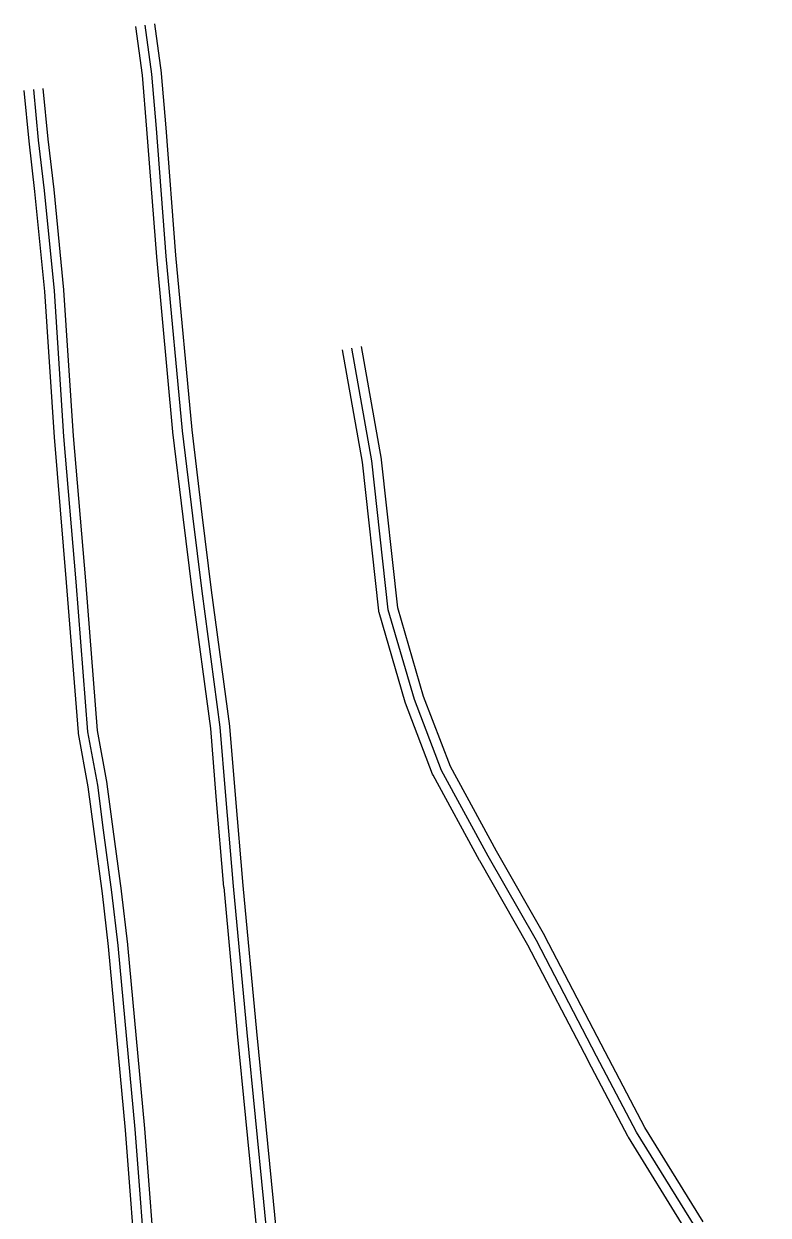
# Model space of a CAD drawing. Header units: metres. Extents: x -410 to 370, y -385 to 717.
# Drawn here: x -171.3 to 60.9, y 345.4 to 716.9 of the extents above; entities that cross this region are included whole.
import ezdxf

# ---------------------------------------------------------------- set-up
doc = ezdxf.new("R2010")
doc.units = ezdxf.units.M
doc.layers.add('TOPO_ROAD', color=3, linetype='Continuous')

msp = doc.modelspace()

# ---------------------------------------------------------------- linework, layer by layer
at = {"layer": 'TOPO_ROAD', "color": 251}
for points, elevation in [([(-95.37, 307.51), (-99.39, 349.21), (-104.61, 402.08), (-104.61, 402.1), (-108.84, 447.68), (-108.85, 447.7), (-111.28, 475.93), (-111.28, 475.94), (-113, 497.2), (-118.66, 539.56), (-118.66, 539.58), (-121.6, 563.14), (-121.6, 563.16), (-124.77, 589.61), (-124.78, 589.69), (-129.84, 644.22), (-129.84, 644.26), (-132.92, 684.05), (-134.3, 700.89), (-136.39, 716.11)], 886.83), ([(-89.39, 308.06), (-93.42, 349.79), (-93.42, 349.79), (-98.64, 402.66), (-102.87, 448.23), (-105.3, 476.43), (-107.03, 497.76), (-107.04, 497.91), (-112.71, 540.34), (-115.65, 563.88), (-118.81, 590.28), (-123.86, 644.75), (-126.94, 684.52), (-126.94, 684.53), (-128.33, 701.46), (-128.34, 701.62), (-130.45, 716.92)], 886.83), ([(-171.29, 696.17), (-169.76, 680.33), (-169.75, 680.28), (-167.94, 664.59), (-164.86, 633.41), (-161.87, 588.04), (-161.87, 587.98), (-158.04, 542.69), (-154.38, 495.9), (-154.34, 495.59), (-151.31, 478.98), (-149.47, 465.01), (-149.47, 465), (-146.89, 445.73), (-144.95, 429.12), (-139.68, 371.89), (-135.8, 321.81)], 877.05), ([(-165.32, 696.75), (-163.79, 680.94), (-161.98, 665.26), (-161.97, 665.21), (-158.88, 633.95), (-158.87, 633.85), (-155.89, 588.46), (-152.06, 543.19), (-152.06, 543.17), (-148.41, 496.52), (-145.39, 479.98), (-145.37, 479.83), (-143.52, 465.79), (-140.94, 446.5), (-140.94, 446.45), (-138.99, 429.78), (-138.98, 429.71), (-133.7, 372.42), (-133.7, 372.38), (-129.81, 322.29)], 877.05), ([(35.52, 340.16), (17.29, 369.67), (17.19, 369.85), (4.71, 393.56), (4.71, 393.57), (-14.04, 429.58), (-29.07, 455.9), (-29.1, 455.95), (-43.59, 482.58), (-43.76, 482.94), (-52.25, 505.08), (-52.33, 505.32), (-60.47, 533.32), (-60.53, 533.57), (-60.57, 533.82), (-65.69, 580.2), (-71.91, 615.26)], 880.02), ([(40.65, 343.28), (22.45, 372.73), (10.03, 396.35), (-8.74, 432.4), (-8.8, 432.5), (-23.84, 458.85), (-38.23, 485.27), (-46.61, 507.11), (-54.63, 534.74), (-59.73, 580.96), (-59.76, 581.15), (-66, 616.31)], 880.02)]:
    msp.add_lwpolyline(points, dxfattribs=dict(at, elevation=elevation))
at = {"layer": 'TOPO_ROAD', "color": 3}
for points, elevation in [([(-50.29, -95.35), (-62.14, 8.65), (-69.74, 73.29), (-71.37, 87.17), (-82.57, 196.65), (-85.73, 232.31), (-87.54, 247.89), (-88.65, 265.5), (-90.77, 287.8), (-92.38, 307.77), (-96.4, 349.5), (-101.62, 402.38), (-105.86, 447.96), (-108.29, 476.18), (-110.02, 497.52), (-115.69, 539.96), (-118.62, 563.51), (-121.79, 589.97), (-126.85, 644.49), (-129.93, 684.29), (-131.32, 701.21), (-133.42, 716.52)], 886.83), ([(-168.31, 696.46), (-166.77, 680.62), (-164.96, 664.91), (-161.87, 633.65), (-158.88, 588.23), (-155.05, 542.94), (-151.39, 496.13), (-148.34, 479.44), (-146.5, 465.4), (-143.92, 446.1), (-141.97, 429.44), (-136.69, 372.15), (-132.8, 322.04)], 877.05), ([(30.22, 71.61), (40.41, 160.48), (41.5, 169.07), (42.77, 177.55), (45.43, 193.53), (54.46, 247.35), (59.27, 271.19), (60.91, 286.57), (59.17, 298.97), (54.4, 311.7), (47.98, 324.73), (40.93, 336.83), (38.09, 341.71), (19.84, 371.24), (7.37, 394.96), (-11.41, 431.02), (-26.46, 457.39), (-40.96, 484.01), (-49.45, 506.16), (-57.59, 534.15), (-62.71, 580.63), (-68.96, 615.78)], 880.02)]:
    msp.add_lwpolyline(points, dxfattribs=dict(at, elevation=elevation))

doc.saveas('drawing.dxf')
